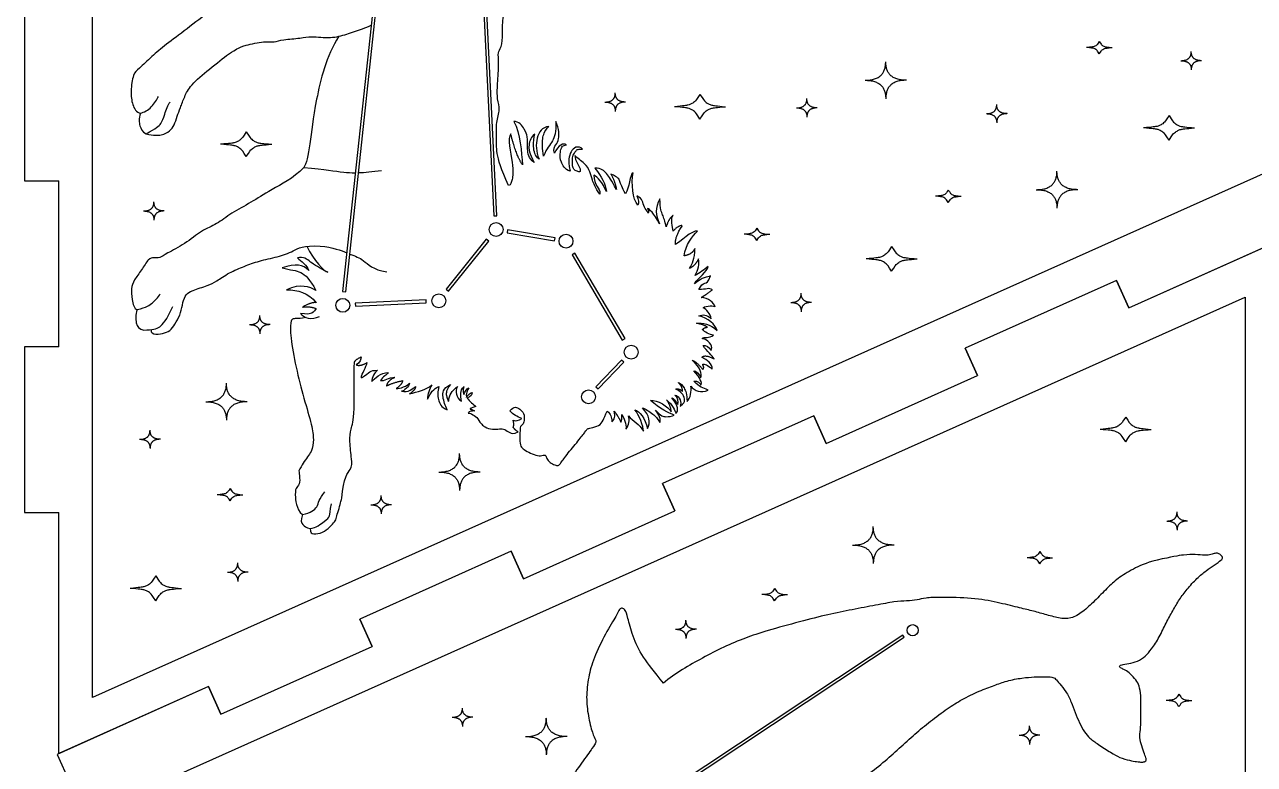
# Model space of a CAD drawing. Header units: millimetres. Extents: x -37.1 to 17.5, y -29.9 to 15.1.
# Drawn here: x -36.34 to -21.5, y -10.62 to -1.7 of the extents above; entities that cross this region are included whole.
import ezdxf

# ---------------------------------------------------------------- set-up
doc = ezdxf.new("R2010")
doc.units = ezdxf.units.MM
doc.header["$MEASUREMENT"] = 0
doc.layers.add('Layer 01', color=12, linetype='Continuous', true_color=0xc80000)
doc.layers.add('Layer 03', color=5, linetype='Continuous', true_color=0x0000ff)

msp = doc.modelspace()

# ---------------------------------------------------------------- linework, layer by layer
at = {"layer": 'Layer 01', "linetype": 'Continuous', "lineweight": 25}
for p, q in [((-35.52, -9.811), (-35.52, 4.647)), ((-36.337, -1.582), (-36.337, -3.582)), ((-20.867, -3.258), (-35.52, -9.811)), ((-36.337, -3.582), (-35.925, -3.582)), ((-35.925, -5.582), (-35.925, -3.582)), ((-23.015, -5.114), (-21.189, -4.298)), ((-23.015, -5.114), (-21.208, -4.306)), ((-23.163, -4.783), (-24.989, -5.6)), ((-23.163, -4.783), (-24.989, -5.6)), ((-23.163, -4.783), (-23.015, -5.114)), ((-23.015, -5.114), (-23.163, -4.783)), ((-36.265, -11.538), (-21.613, -4.985)), ((-21.613, -4.985), (-21.613, -19.443)), ((-35.925, -5.582), (-36.337, -5.582)), ((-36.337, -5.582), (-36.337, -7.582)), ((-24.841, -5.93), (-24.989, -5.6)), ((-24.989, -5.6), (-24.841, -5.93)), ((-26.666, -6.747), (-24.841, -5.93)), ((-26.666, -6.747), (-24.841, -5.93)), ((-26.814, -6.416), (-28.64, -7.233)), ((-26.814, -6.416), (-28.64, -7.233)), ((-26.814, -6.416), (-26.666, -6.747)), ((-26.666, -6.747), (-26.814, -6.416)), ((-28.492, -7.563), (-28.64, -7.233)), ((-28.64, -7.233), (-28.492, -7.563)), ((-30.318, -8.38), (-28.492, -7.563)), ((-30.318, -8.38), (-28.492, -7.563)), ((-36.337, -7.582), (-35.925, -7.582)), ((-35.925, -10.49), (-35.925, -7.582)), ((-30.466, -8.049), (-32.292, -8.866)), ((-30.466, -8.049), (-32.292, -8.866)), ((-30.466, -8.049), (-30.318, -8.38)), ((-30.318, -8.38), (-30.466, -8.049)), ((-32.144, -9.196), (-32.292, -8.866)), ((-32.292, -8.866), (-32.144, -9.196)), ((-33.969, -10.013), (-32.144, -9.196)), ((-33.969, -10.013), (-32.144, -9.196)), ((-34.117, -9.682), (-35.943, -10.499)), ((-34.117, -9.682), (-35.925, -10.49)), ((-34.117, -9.682), (-33.969, -10.013)), ((-33.969, -10.013), (-34.117, -9.682)), ((-35.943, -10.499), (-35.795, -10.829))]:
    msp.add_line(p, q, dxfattribs=at)
at = {"layer": 'Layer 01'}
for points in [[(-32.095, -1.147), (-32.5, -4.917), (-32.463, -4.921), (-32.058, -1.15)], [(-30.82, -1.048), (-30.676, -4.003), (-30.639, -4.001), (-30.783, -1.046)], [(-30.767, -4.285), (-31.251, -4.886), (-31.222, -4.91), (-30.738, -4.309)], [(-30.517, -4.209), (-29.943, -4.304), (-29.937, -4.267), (-30.511, -4.172)], [(-29.731, -4.471), (-29.126, -5.503), (-29.093, -5.484), (-29.698, -4.453)], [(-31.493, -5.015), (-32.348, -5.056), (-32.346, -5.094), (-31.492, -5.053)], [(-29.135, -5.742), (-29.444, -6.066), (-29.417, -6.091), (-29.108, -5.767)], [(-28.495, -10.923), (-25.725, -9.087), (-25.742, -9.061), (-28.512, -10.898)]]:
    msp.add_lwpolyline(points, close=True, dxfattribs=at)
for centre, radius in [((-30.649, -4.168), 0.0838), ((-29.805, -4.308), 0.0838), ((-32.499, -5.082), 0.0838), ((-31.34, -5.027), 0.0838), ((-29.019, -5.648), 0.0838), ((-29.533, -6.185), 0.0838), ((-25.623, -9.001), 0.068)]:
    msp.add_circle(centre, radius, dxfattribs=at)
for points, degree in [([(-23.371, -1.898), (-23.391, -1.93), (-23.404, -1.945), (-23.425, -1.957), (-23.438, -1.964), (-23.469, -1.968), (-23.525, -1.973)], 3), ([(-23.371, -1.898), (-23.351, -1.93), (-23.338, -1.945), (-23.317, -1.957), (-23.304, -1.964), (-23.273, -1.968), (-23.217, -1.973)], 3), ([(-23.371, -2.047), (-23.391, -2.016), (-23.404, -2), (-23.425, -1.988), (-23.438, -1.982), (-23.469, -1.977), (-23.525, -1.973)], 3), ([(-23.371, -2.047), (-23.351, -2.016), (-23.338, -2), (-23.317, -1.988), (-23.304, -1.982), (-23.273, -1.977), (-23.217, -1.973)], 3), ([(-22.387, -2.131), (-22.262, -2.131), (-22.262, -2.02)], 2), ([(-22.137, -2.131), (-22.262, -2.131), (-22.262, -2.02)], 2), ([(-26.198, -2.367), (-25.948, -2.367), (-25.948, -2.145)], 2), ([(-25.698, -2.367), (-25.948, -2.367), (-25.948, -2.145)], 2), ([(-22.387, -2.131), (-22.262, -2.131), (-22.262, -2.242)], 2), ([(-22.137, -2.131), (-22.262, -2.131), (-22.262, -2.242)], 2), ([(-26.198, -2.367), (-25.948, -2.367), (-25.948, -2.59)], 2), ([(-25.698, -2.367), (-25.948, -2.367), (-25.948, -2.59)], 2), ([(-29.336, -2.63), (-29.211, -2.63), (-29.211, -2.519)], 2), ([(-29.086, -2.63), (-29.211, -2.63), (-29.211, -2.519)], 2), ([(-29.336, -2.63), (-29.211, -2.63), (-29.211, -2.742)], 2), ([(-29.086, -2.63), (-29.211, -2.63), (-29.211, -2.742)], 2), ([(-28.189, -2.537), (-28.229, -2.6), (-28.255, -2.63), (-28.297, -2.655), (-28.323, -2.667), (-28.385, -2.676), (-28.498, -2.686)], 3), ([(-28.189, -2.537), (-28.149, -2.6), (-28.124, -2.63), (-28.082, -2.655), (-28.056, -2.667), (-27.993, -2.676), (-27.881, -2.686)], 3), ([(-27.024, -2.7), (-26.899, -2.7), (-26.899, -2.589)], 2), ([(-26.774, -2.7), (-26.899, -2.7), (-26.899, -2.589)], 2), ([(-24.734, -2.77), (-24.609, -2.77), (-24.609, -2.659)], 2), ([(-24.484, -2.77), (-24.609, -2.77), (-24.609, -2.659)], 2), ([(-28.189, -2.835), (-28.229, -2.772), (-28.255, -2.741), (-28.297, -2.716), (-28.323, -2.704), (-28.385, -2.695), (-28.498, -2.686)], 3), ([(-28.189, -2.835), (-28.149, -2.772), (-28.124, -2.741), (-28.082, -2.716), (-28.056, -2.704), (-27.993, -2.695), (-27.881, -2.686)], 3), ([(-27.024, -2.7), (-26.899, -2.7), (-26.899, -2.811)], 2), ([(-26.774, -2.7), (-26.899, -2.7), (-26.899, -2.811)], 2), ([(-24.734, -2.77), (-24.609, -2.77), (-24.609, -2.881)], 2), ([(-24.484, -2.77), (-24.609, -2.77), (-24.609, -2.881)], 2), ([(-22.53, -2.792), (-22.57, -2.855), (-22.596, -2.886), (-22.638, -2.911), (-22.664, -2.923), (-22.726, -2.932), (-22.839, -2.941)], 3), ([(-22.53, -2.792), (-22.49, -2.855), (-22.465, -2.886), (-22.422, -2.911), (-22.396, -2.923), (-22.334, -2.932), (-22.221, -2.941)], 3), ([(-22.53, -3.09), (-22.57, -3.027), (-22.596, -2.997), (-22.638, -2.972), (-22.664, -2.96), (-22.726, -2.951), (-22.839, -2.941)], 3), ([(-22.53, -3.09), (-22.49, -3.027), (-22.465, -2.997), (-22.422, -2.972), (-22.396, -2.96), (-22.334, -2.951), (-22.221, -2.941)], 3), ([(-33.663, -2.99), (-33.703, -3.053), (-33.728, -3.083), (-33.77, -3.108), (-33.797, -3.121), (-33.859, -3.13), (-33.972, -3.139)], 3), ([(-33.663, -2.99), (-33.623, -3.053), (-33.597, -3.083), (-33.555, -3.108), (-33.529, -3.121), (-33.467, -3.13), (-33.354, -3.139)], 3), ([(-33.663, -3.288), (-33.703, -3.225), (-33.728, -3.194), (-33.77, -3.169), (-33.797, -3.157), (-33.859, -3.148), (-33.972, -3.139)], 3), ([(-33.663, -3.288), (-33.623, -3.225), (-33.597, -3.194), (-33.555, -3.169), (-33.529, -3.157), (-33.467, -3.148), (-33.354, -3.139)], 3), ([(-24.132, -3.687), (-23.882, -3.687), (-23.882, -3.465)], 2), ([(-23.632, -3.687), (-23.882, -3.687), (-23.882, -3.465)], 2), ([(-25.193, -3.691), (-25.213, -3.723), (-25.226, -3.738), (-25.247, -3.751), (-25.26, -3.757), (-25.291, -3.761), (-25.347, -3.766)], 3), ([(-25.193, -3.691), (-25.173, -3.723), (-25.16, -3.738), (-25.139, -3.751), (-25.126, -3.757), (-25.095, -3.761), (-25.039, -3.766)], 3), ([(-24.132, -3.687), (-23.882, -3.687), (-23.882, -3.909)], 2), ([(-23.632, -3.687), (-23.882, -3.687), (-23.882, -3.909)], 2), ([(-34.902, -3.944), (-34.777, -3.944), (-34.777, -3.832)], 2), ([(-34.652, -3.944), (-34.777, -3.944), (-34.777, -3.832)], 2), ([(-25.193, -3.84), (-25.213, -3.809), (-25.226, -3.794), (-25.247, -3.781), (-25.26, -3.775), (-25.291, -3.771), (-25.347, -3.766)], 3), ([(-25.193, -3.84), (-25.173, -3.809), (-25.16, -3.794), (-25.139, -3.781), (-25.126, -3.775), (-25.095, -3.771), (-25.039, -3.766)], 3), ([(-34.902, -3.944), (-34.777, -3.944), (-34.777, -4.055)], 2), ([(-34.652, -3.944), (-34.777, -3.944), (-34.777, -4.055)], 2), ([(-27.503, -4.151), (-27.523, -4.182), (-27.536, -4.197), (-27.557, -4.21), (-27.57, -4.216), (-27.601, -4.22), (-27.657, -4.225)], 3), ([(-27.503, -4.151), (-27.483, -4.182), (-27.47, -4.197), (-27.449, -4.21), (-27.436, -4.216), (-27.405, -4.22), (-27.348, -4.225)], 3), ([(-27.503, -4.299), (-27.523, -4.268), (-27.536, -4.253), (-27.557, -4.24), (-27.57, -4.234), (-27.601, -4.23), (-27.657, -4.225)], 3), ([(-27.503, -4.299), (-27.483, -4.268), (-27.47, -4.253), (-27.449, -4.24), (-27.436, -4.234), (-27.405, -4.23), (-27.348, -4.225)], 3), ([(-25.877, -4.373), (-25.917, -4.436), (-25.943, -4.466), (-25.985, -4.491), (-26.011, -4.503), (-26.073, -4.512), (-26.186, -4.522)], 3), ([(-25.877, -4.373), (-25.837, -4.436), (-25.811, -4.466), (-25.769, -4.491), (-25.743, -4.503), (-25.681, -4.512), (-25.568, -4.522)], 3), ([(-25.877, -4.671), (-25.917, -4.608), (-25.943, -4.577), (-25.985, -4.552), (-26.011, -4.54), (-26.073, -4.531), (-26.186, -4.522)], 3), ([(-25.877, -4.671), (-25.837, -4.608), (-25.811, -4.577), (-25.769, -4.552), (-25.743, -4.54), (-25.681, -4.531), (-25.568, -4.522)], 3), ([(-27.093, -5.047), (-26.968, -5.047), (-26.968, -4.936)], 2), ([(-26.843, -5.047), (-26.968, -5.047), (-26.968, -4.936)], 2), ([(-27.093, -5.047), (-26.968, -5.047), (-26.968, -5.159)], 2), ([(-26.843, -5.047), (-26.968, -5.047), (-26.968, -5.159)], 2), ([(-33.624, -5.315), (-33.499, -5.315), (-33.499, -5.204)], 2), ([(-33.624, -5.315), (-33.499, -5.315), (-33.499, -5.426)], 2), ([(-33.374, -5.315), (-33.499, -5.315), (-33.499, -5.204)], 2), ([(-33.374, -5.315), (-33.499, -5.315), (-33.499, -5.426)], 2), ([(-34.152, -6.245), (-33.902, -6.245), (-33.902, -6.023)], 2), ([(-33.652, -6.245), (-33.902, -6.245), (-33.902, -6.023)], 2), ([(-34.152, -6.245), (-33.902, -6.245), (-33.902, -6.468)], 2), ([(-33.652, -6.245), (-33.902, -6.245), (-33.902, -6.468)], 2), ([(-23.053, -6.43), (-23.093, -6.493), (-23.119, -6.523), (-23.161, -6.548), (-23.187, -6.56), (-23.249, -6.569), (-23.362, -6.579)], 3), ([(-23.053, -6.43), (-23.013, -6.493), (-22.987, -6.523), (-22.945, -6.548), (-22.919, -6.56), (-22.857, -6.569), (-22.744, -6.579)], 3), ([(-34.949, -6.698), (-34.824, -6.698), (-34.824, -6.586)], 2), ([(-34.699, -6.698), (-34.824, -6.698), (-34.824, -6.586)], 2), ([(-23.053, -6.727), (-23.093, -6.664), (-23.119, -6.634), (-23.161, -6.609), (-23.187, -6.597), (-23.249, -6.588), (-23.362, -6.579)], 3), ([(-23.053, -6.727), (-23.013, -6.664), (-22.987, -6.634), (-22.945, -6.609), (-22.919, -6.597), (-22.857, -6.588), (-22.744, -6.579)], 3), ([(-34.949, -6.698), (-34.824, -6.698), (-34.824, -6.809)], 2), ([(-34.699, -6.698), (-34.824, -6.698), (-34.824, -6.809)], 2), ([(-31.339, -7.093), (-31.089, -7.093), (-31.089, -6.871)], 2), ([(-30.839, -7.093), (-31.089, -7.093), (-31.089, -6.871)], 2), ([(-31.339, -7.093), (-31.089, -7.093), (-31.089, -7.316)], 2), ([(-30.839, -7.093), (-31.089, -7.093), (-31.089, -7.316)], 2), ([(-33.858, -7.292), (-33.878, -7.324), (-33.891, -7.339), (-33.912, -7.352), (-33.925, -7.358), (-33.956, -7.362), (-34.013, -7.367)], 3), ([(-33.858, -7.441), (-33.878, -7.41), (-33.891, -7.395), (-33.912, -7.382), (-33.925, -7.376), (-33.956, -7.372), (-34.013, -7.367)], 3), ([(-33.858, -7.292), (-33.838, -7.324), (-33.825, -7.339), (-33.804, -7.352), (-33.791, -7.358), (-33.76, -7.362), (-33.704, -7.367)], 3), ([(-33.858, -7.441), (-33.838, -7.41), (-33.825, -7.395), (-33.804, -7.382), (-33.791, -7.376), (-33.76, -7.372), (-33.704, -7.367)], 3), ([(-32.16, -7.488), (-32.035, -7.488), (-32.035, -7.377)], 2), ([(-31.91, -7.488), (-32.035, -7.488), (-32.035, -7.377)], 2), ([(-32.16, -7.488), (-32.035, -7.488), (-32.035, -7.599)], 2), ([(-31.91, -7.488), (-32.035, -7.488), (-32.035, -7.599)], 2), ([(-22.558, -7.684), (-22.433, -7.684), (-22.433, -7.573)], 2), ([(-22.558, -7.684), (-22.433, -7.684), (-22.433, -7.796)], 2), ([(-22.308, -7.684), (-22.433, -7.684), (-22.433, -7.573)], 2), ([(-22.308, -7.684), (-22.433, -7.684), (-22.433, -7.796)], 2), ([(-26.348, -7.974), (-26.098, -7.974), (-26.098, -7.752)], 2), ([(-25.848, -7.974), (-26.098, -7.974), (-26.098, -7.752)], 2), ([(-26.348, -7.974), (-26.098, -7.974), (-26.098, -8.196)], 2), ([(-25.848, -7.974), (-26.098, -7.974), (-26.098, -8.196)], 2), ([(-24.088, -8.053), (-24.108, -8.084), (-24.121, -8.099), (-24.142, -8.112), (-24.155, -8.118), (-24.186, -8.123), (-24.243, -8.127)], 3), ([(-24.088, -8.202), (-24.108, -8.17), (-24.121, -8.155), (-24.142, -8.142), (-24.155, -8.136), (-24.186, -8.132), (-24.243, -8.127)], 3), ([(-24.088, -8.053), (-24.068, -8.084), (-24.055, -8.099), (-24.034, -8.112), (-24.021, -8.118), (-23.99, -8.123), (-23.934, -8.127)], 3), ([(-24.088, -8.202), (-24.068, -8.17), (-24.055, -8.155), (-24.034, -8.142), (-24.021, -8.136), (-23.99, -8.132), (-23.934, -8.127)], 3), ([(-33.891, -8.301), (-33.766, -8.301), (-33.766, -8.19)], 2), ([(-33.891, -8.301), (-33.766, -8.301), (-33.766, -8.412)], 2), ([(-33.641, -8.301), (-33.766, -8.301), (-33.766, -8.19)], 2), ([(-33.641, -8.301), (-33.766, -8.301), (-33.766, -8.412)], 2), ([(-34.755, -8.347), (-34.795, -8.41), (-34.821, -8.441), (-34.863, -8.465), (-34.889, -8.478), (-34.951, -8.487), (-35.064, -8.496)], 3), ([(-34.755, -8.347), (-34.715, -8.41), (-34.689, -8.441), (-34.647, -8.465), (-34.621, -8.478), (-34.559, -8.487), (-34.446, -8.496)], 3), ([(-34.755, -8.645), (-34.795, -8.582), (-34.821, -8.551), (-34.863, -8.527), (-34.889, -8.514), (-34.951, -8.505), (-35.064, -8.496)], 3), ([(-34.755, -8.645), (-34.715, -8.582), (-34.689, -8.551), (-34.647, -8.527), (-34.621, -8.514), (-34.559, -8.505), (-34.446, -8.496)], 3), ([(-27.288, -8.497), (-27.308, -8.529), (-27.32, -8.544), (-27.341, -8.557), (-27.354, -8.563), (-27.386, -8.567), (-27.442, -8.572)], 3), ([(-27.288, -8.646), (-27.308, -8.615), (-27.32, -8.6), (-27.341, -8.587), (-27.354, -8.581), (-27.386, -8.577), (-27.442, -8.572)], 3), ([(-27.288, -8.497), (-27.267, -8.529), (-27.255, -8.544), (-27.234, -8.557), (-27.221, -8.563), (-27.189, -8.567), (-27.133, -8.572)], 3), ([(-27.288, -8.646), (-27.267, -8.615), (-27.255, -8.6), (-27.234, -8.587), (-27.221, -8.581), (-27.189, -8.577), (-27.133, -8.572)], 3), ([(-28.483, -8.99), (-28.358, -8.99), (-28.358, -8.879)], 2), ([(-28.233, -8.99), (-28.358, -8.99), (-28.358, -8.879)], 2), ([(-28.483, -8.99), (-28.358, -8.99), (-28.358, -9.101)], 2), ([(-28.233, -8.99), (-28.358, -8.99), (-28.358, -9.101)], 2), ([(-22.41, -9.774), (-22.43, -9.806), (-22.443, -9.821), (-22.464, -9.833), (-22.477, -9.84), (-22.508, -9.844), (-22.564, -9.849)], 3), ([(-22.41, -9.774), (-22.39, -9.806), (-22.377, -9.821), (-22.356, -9.833), (-22.343, -9.84), (-22.312, -9.844), (-22.255, -9.849)], 3), ([(-31.18, -10.051), (-31.055, -10.051), (-31.055, -9.94)], 2), ([(-30.93, -10.051), (-31.055, -10.051), (-31.055, -9.94)], 2), ([(-22.41, -9.923), (-22.43, -9.892), (-22.443, -9.876), (-22.464, -9.864), (-22.477, -9.858), (-22.508, -9.853), (-22.564, -9.849)], 3), ([(-22.41, -9.923), (-22.39, -9.892), (-22.377, -9.876), (-22.356, -9.864), (-22.343, -9.858), (-22.312, -9.853), (-22.255, -9.849)], 3), ([(-31.18, -10.051), (-31.055, -10.051), (-31.055, -10.163)], 2), ([(-30.93, -10.051), (-31.055, -10.051), (-31.055, -10.163)], 2), ([(-30.293, -10.284), (-30.043, -10.284), (-30.043, -10.061)], 2), ([(-29.793, -10.284), (-30.043, -10.284), (-30.043, -10.061)], 2), ([(-24.337, -10.267), (-24.212, -10.267), (-24.212, -10.155)], 2), ([(-24.087, -10.267), (-24.212, -10.267), (-24.212, -10.155)], 2), ([(-30.293, -10.284), (-30.043, -10.284), (-30.043, -10.506)], 2), ([(-29.793, -10.284), (-30.043, -10.284), (-30.043, -10.506)], 2), ([(-24.337, -10.267), (-24.212, -10.267), (-24.212, -10.378)], 2), ([(-24.087, -10.267), (-24.212, -10.267), (-24.212, -10.378)], 2)]:
    msp.add_open_spline(points, degree=degree, dxfattribs=at)
at = {"layer": 'Layer 03'}
for points, knots in [([(-30.498, -3.637), (-30.592, -3.437), (-30.652, -3.221), (-30.639, -3.07), (-30.652, -2.87), (-30.592, -2.716), (-30.639, -2.603), (-30.633, -2.422), (-30.611, -2.14), (-30.633, -2.027), (-30.583, -1.98), (-30.567, -1.805), (-30.576, -1.595), (-30.479, -1.388), (-30.379, -1.2), (-30.341, -0.953), (-30.423, -0.699), (-30.448, -0.599), (-30.463, -0.389), (-30.52, -0.129), (-30.582, 0.203), (-30.773, 0.485), (-31.093, 0.742), (-31.475, 0.945), (-31.992, 1.102), (-32.256, 1.146), (-32.365, 1.16), (-32.384, 1.163)], [0, 0, 0, 0, 1.733303, 3.466606, 5.19991, 6.933213, 8.666516, 10.399819, 12.133123, 13.866426, 15.599729, 17.333032, 19.066336, 20.799639, 22.532942, 24.266245, 25.999549, 27.732852, 29.466155, 31.199458, 32.932762, 34.666065, 36.399368, 38.132671, 39.865975, 41.599278, 41.975649, 41.975649, 41.975649, 41.975649]), ([(-34.872, -3.015), (-34.779, -3.034), (-34.681, -3.036), (-34.581, -2.977), (-34.531, -2.914), (-34.496, -2.799), (-34.461, -2.703), (-34.407, -2.565), (-34.346, -2.432), (-34.111, -2.234), (-33.844, -2.021), (-33.778, -1.993), (-33.695, -1.945), (-33.428, -1.894), (-33.324, -1.912), (-33.233, -1.874), (-32.994, -1.861), (-32.893, -1.831), (-32.637, -1.866), (-32.451, -1.811), (-32.298, -1.762), (-32.191, -1.718), (-32.155, -1.703)], [0, 0, 0, 0, 1.27222, 2.544439, 3.816659, 5.088879, 6.361098, 7.633318, 8.905538, 10.177758, 11.449977, 12.722197, 13.994417, 15.266636, 16.538856, 17.811076, 19.083295, 20.355515, 21.627735, 22.899955, 24.172174, 24.797628, 24.797628, 24.797628, 24.797628]), ([(-32.97, -3.419), (-32.697, -3.439), (-32.565, -3.475), (-32.397, -3.483), (-32.346, -3.482)], [0, 0, 0, 0, 3.358459, 4.628078, 4.628078, 4.628078, 4.628078]), ([(-32.414, -4.464), (-32.344, -4.492), (-32.253, -4.516), (-32.137, -4.654), (-31.967, -4.677)], [2.162451, 2.162451, 2.162451, 2.162451, 4.246735, 6.370102, 6.370102, 6.370102, 6.370102]), ([(-32.941, -5.229), (-33.008, -5.243), (-33.058, -5.242), (-33.087, -5.243), (-33.105, -5.249), (-33.127, -5.265), (-33.136, -5.446), (-33.065, -5.83), (-32.968, -6.206), (-32.865, -6.548), (-32.848, -6.7), (-32.865, -6.847), (-32.963, -6.953), (-33.011, -7.046), (-33.027, -7.078)], [0, 0, 0, 0, 1.34882, 2.69764, 4.04646, 5.39528, 6.7441, 8.09292, 9.44174, 10.79056, 12.13938, 13.488199, 14.837019, 15.56025, 15.56025, 15.56025, 15.56025]), ([(-33.027, -7.078), (-33.027, -7.088), (-33.024, -7.126), (-33.008, -7.231), (-33.059, -7.278), (-33.078, -7.324), (-33.063, -7.537), (-32.985, -7.607)], [10.234375, 10.234375, 10.234375, 10.234375, 10.725018, 11.916686, 13.108355, 14.300024, 15.491692, 15.491692, 15.491692, 15.491692]), ([(-32.892, -7.776), (-32.893, -7.828), (-32.858, -7.844), (-32.74, -7.831), (-32.652, -7.751), (-32.59, -7.691), (-32.577, -7.646), (-32.553, -7.56), (-32.52, -7.459), (-32.519, -7.429), (-32.511, -7.409)], [0, 0, 0, 0, 1.124747, 2.249493, 3.37424, 4.498986, 5.623733, 6.748479, 7.873226, 8.834022, 8.834022, 8.834022, 8.834022])]:
    msp.add_open_spline(points, degree=3, knots=knots, dxfattribs=at)
for points, degree in [([(-32.676, -0.703), (-32.742, -0.799), (-32.942, -0.95), (-33.215, -1.097), (-33.396, -1.21), (-33.775, -1.332), (-33.929, -1.357), (-33.992, -1.375), (-34.001, -1.435), (-34.073, -1.516), (-34.389, -1.754), (-34.637, -1.942), (-34.803, -2.077), (-34.966, -2.24), (-35.028, -2.281), (-35.06, -2.506), (-35.041, -2.666), (-34.991, -2.754), (-34.938, -2.763)], 3), ([(-32.548, -1.837), (-32.697, -2.072), (-32.841, -2.661), (-32.895, -3.16), (-32.938, -3.381), (-32.97, -3.419)], 3), ([(-34.938, -2.763), (-34.896, -2.756), (-34.799, -2.7), (-34.74, -2.596), (-34.721, -2.561)], 3), ([(-34.872, -3.015), (-34.75, -2.946), (-34.682, -2.891), (-34.654, -2.794), (-34.607, -2.66), (-34.582, -2.632)], 3), ([(-34.938, -2.763), (-34.964, -2.835), (-34.949, -2.92), (-34.921, -2.985), (-34.872, -3.015)], 3), ([(-30.189, -3.358), (-30.261, -3.305), (-30.271, -3.195), (-30.268, -3.033), (-30.295, -2.979), (-30.373, -2.859), (-30.435, -2.863)], 3), ([(-30.435, -2.863), (-30.357, -3.01), (-30.34, -3.236), (-30.332, -3.387)], 3), ([(-30.013, -2.924), (-30.093, -2.933), (-30.176, -3.046), (-30.168, -3.23), (-30.131, -3.317)], 3), ([(-30.077, -3.283), (-30.094, -3.192), (-30.09, -3.058), (-30.069, -2.988), (-30.013, -2.924)], 3), ([(-29.929, -2.863), (-29.923, -2.993), (-29.96, -3.109), (-30.038, -3.186), (-30.077, -3.283)], 3), ([(-29.945, -3.247), (-29.967, -3.197), (-29.919, -3.137), (-29.891, -3.097), (-29.885, -2.96), (-29.929, -2.863)], 3), ([(-30.472, -3.014), (-30.516, -3.061), (-30.427, -3.42), (-30.458, -3.576), (-30.47, -3.629), (-30.498, -3.637)], 3), ([(-30.332, -3.387), (-30.411, -3.262), (-30.472, -3.014)], 2), ([(-30.182, -3.017), (-30.228, -3.039), (-30.261, -3.162), (-30.253, -3.24), (-30.189, -3.358)], 3), ([(-30.131, -3.317), (-30.18, -3.279), (-30.207, -3.166), (-30.191, -3.058), (-30.182, -3.017)], 3), ([(-29.801, -3.148), (-29.832, -3.116), (-29.899, -3.148), (-29.945, -3.247)], 3), ([(-29.757, -3.464), (-29.821, -3.439), (-29.874, -3.346), (-29.879, -3.252), (-29.862, -3.183), (-29.847, -3.154), (-29.801, -3.148)], 3), ([(-29.607, -3.199), (-29.621, -3.173), (-29.694, -3.162), (-29.75, -3.23), (-29.773, -3.312), (-29.774, -3.379), (-29.757, -3.464)], 3), ([(-29.633, -3.455), (-29.635, -3.476), (-29.66, -3.473), (-29.708, -3.448), (-29.726, -3.416), (-29.73, -3.357), (-29.726, -3.283), (-29.697, -3.232), (-29.673, -3.2), (-29.641, -3.196), (-29.607, -3.199)], 3), ([(-29.698, -3.276), (-29.703, -3.339), (-29.629, -3.412), (-29.633, -3.455)], 3), ([(-29.396, -3.743), (-29.452, -3.664), (-29.495, -3.559), (-29.509, -3.475), (-29.572, -3.366), (-29.669, -3.308), (-29.698, -3.276)], 3), ([(-32.97, -3.419), (-33.097, -3.553), (-33.389, -3.697), (-33.6, -3.842), (-33.848, -3.967), (-34.021, -4.11), (-34.196, -4.173), (-34.403, -4.345), (-34.634, -4.46), (-34.707, -4.518), (-34.779, -4.503), (-34.842, -4.513), (-34.925, -4.658), (-35.02, -4.779), (-35.056, -4.879), (-35.043, -4.999), (-35.019, -5.128), (-34.978, -5.132)], 3), ([(-32.308, -3.481), (-32.232, -3.479), (-32.143, -3.47), (-32.033, -3.454)], 3), ([(-29.47, -3.512), (-29.467, -3.564), (-29.431, -3.667), (-29.39, -3.69), (-29.396, -3.743)], 3), ([(-29.317, -3.708), (-29.365, -3.605), (-29.42, -3.533), (-29.47, -3.512)], 3), ([(-29.456, -3.427), (-29.372, -3.535), (-29.333, -3.612), (-29.317, -3.708)], 3), ([(-29.197, -3.685), (-29.258, -3.574), (-29.313, -3.485), (-29.381, -3.429), (-29.456, -3.427)], 3), ([(-29.263, -3.498), (-29.211, -3.597), (-29.197, -3.685)], 2), ([(-29.086, -3.736), (-29.132, -3.662), (-29.157, -3.572), (-29.172, -3.542), (-29.263, -3.498)], 3), ([(-28.996, -3.482), (-29.035, -3.5), (-29.043, -3.669), (-29.086, -3.736)], 3), ([(-28.938, -3.875), (-29.006, -3.804), (-29.017, -3.613), (-28.996, -3.482)], 3), ([(-28.95, -3.761), (-28.934, -3.81), (-28.917, -3.843), (-28.938, -3.875)], 3), ([(-28.816, -3.969), (-28.832, -3.937), (-28.866, -3.902), (-28.881, -3.815), (-28.913, -3.783), (-28.95, -3.761)], 3), ([(-28.672, -3.796), (-28.734, -3.913), (-28.726, -3.99), (-28.676, -4.098)], 3), ([(-28.595, -4.135), (-28.612, -4.064), (-28.64, -3.987), (-28.669, -3.924), (-28.672, -3.796)], 3), ([(-28.822, -3.915), (-28.799, -3.953), (-28.816, -3.969)], 2), ([(-28.676, -4.098), (-28.752, -3.968), (-28.796, -3.919), (-28.822, -3.915)], 3), ([(-28.513, -3.998), (-28.569, -4.037), (-28.595, -4.135)], 2), ([(-28.514, -4.186), (-28.522, -4.136), (-28.546, -4.041), (-28.513, -3.998)], 3), ([(-28.402, -4.122), (-28.443, -4.113), (-28.514, -4.186)], 2), ([(-28.483, -4.347), (-28.497, -4.261), (-28.402, -4.122)], 2), ([(-28.218, -4.188), (-28.282, -4.171), (-28.438, -4.326), (-28.483, -4.347)], 3), ([(-28.379, -4.485), (-28.367, -4.361), (-28.279, -4.239), (-28.218, -4.188)], 3), ([(-34.812, -5.376), (-34.822, -5.414), (-34.756, -5.439), (-34.642, -5.419), (-34.567, -5.377), (-34.508, -5.287), (-34.448, -5.171), (-34.431, -5.046), (-34.391, -4.944), (-34.33, -4.908), (-34.112, -4.838), (-34.032, -4.798), (-33.871, -4.686), (-33.683, -4.61), (-33.516, -4.546), (-33.28, -4.498), (-33.093, -4.435), (-32.977, -4.355), (-32.772, -4.367)], 3), ([(-32.932, -4.37), (-32.853, -4.539), (-32.721, -4.673), (-32.68, -4.683)], 3), ([(-32.772, -4.367), (-32.615, -4.383), (-32.519, -4.42), (-32.45, -4.449)], 3), ([(-28.251, -4.398), (-28.285, -4.47), (-28.379, -4.485)], 2), ([(-28.315, -4.636), (-28.279, -4.585), (-28.251, -4.519), (-28.251, -4.398)], 3), ([(-32.909, -4.66), (-32.978, -4.591), (-33.064, -4.575), (-33.231, -4.63)], 3), ([(-32.68, -4.683), (-32.783, -4.631), (-32.899, -4.56), (-32.968, -4.49), (-33.046, -4.51)], 3), ([(-33.046, -4.51), (-33.001, -4.548), (-32.931, -4.601), (-32.909, -4.66)], 3), ([(-28.208, -4.522), (-28.243, -4.604), (-28.315, -4.636)], 2), ([(-28.247, -4.721), (-28.211, -4.655), (-28.19, -4.579), (-28.208, -4.522)], 3), ([(-33.231, -4.63), (-33.127, -4.656), (-32.999, -4.661), (-32.897, -4.767), (-32.823, -4.903)], 3), ([(-28.257, -4.821), (-28.201, -4.743), (-28.104, -4.679), (-28.089, -4.613)], 3), ([(-28.061, -4.727), (-28.107, -4.743), (-28.152, -4.741), (-28.257, -4.821)], 3), ([(-28.089, -4.613), (-28.14, -4.649), (-28.191, -4.697), (-28.247, -4.721)], 3), ([(-28.201, -4.89), (-28.18, -4.838), (-28.126, -4.808), (-28.093, -4.811), (-28.061, -4.727)], 3), ([(-32.823, -4.903), (-32.897, -4.86), (-33.009, -4.815), (-33.177, -4.896)], 3), ([(-33.177, -4.896), (-33.041, -4.892), (-32.917, -4.933), (-32.818, -5.05)], 3), ([(-28.039, -4.896), (-28.077, -4.863), (-28.116, -4.895), (-28.201, -4.89)], 3), ([(-28.174, -4.988), (-28.117, -4.954), (-28.039, -4.896)], 2), ([(-34.978, -5.132), (-34.865, -5.11), (-34.79, -5.05), (-34.729, -4.994), (-34.701, -4.942)], 3), ([(-28.004, -5.099), (-28.024, -5.055), (-28.087, -4.99), (-28.174, -4.988)], 3), ([(-34.978, -5.132), (-35.002, -5.203), (-34.999, -5.295), (-34.958, -5.377), (-34.9, -5.38)], 3), ([(-34.9, -5.38), (-34.79, -5.379), (-34.707, -5.358), (-34.626, -5.265), (-34.55, -5.097)], 3), ([(-32.82, -5.121), (-32.845, -5.162), (-32.888, -5.187), (-32.931, -5.191), (-33.009, -5.179)], 3), ([(-33.009, -5.179), (-32.974, -5.234), (-32.871, -5.263), (-32.781, -5.216)], 3), ([(-32.818, -5.05), (-32.877, -5.041), (-32.985, -5.104)], 2), ([(-32.985, -5.104), (-32.907, -5.089), (-32.82, -5.121)], 2), ([(-28.203, -5.209), (-28.155, -5.19), (-28.111, -5.19), (-28.055, -5.245)], 3), ([(-28.152, -5.111), (-28.114, -5.083), (-28.012, -5.085), (-28.004, -5.099)], 3), ([(-28.055, -5.245), (-28.063, -5.185), (-28.109, -5.131), (-28.152, -5.111)], 3), ([(-28.232, -5.299), (-28.161, -5.285), (-28.062, -5.308), (-27.983, -5.385)], 3), ([(-28.1, -5.347), (-28.138, -5.314), (-28.232, -5.299)], 2), ([(-27.983, -5.385), (-27.996, -5.318), (-28.098, -5.233), (-28.203, -5.209)], 3), ([(-28.162, -5.481), (-28.139, -5.456), (-28.076, -5.486), (-28.027, -5.441)], 3), ([(-28.056, -5.627), (-28.031, -5.592), (-28.05, -5.515), (-28.162, -5.481)], 3), ([(-28.159, -5.377), (-28.142, -5.349), (-28.1, -5.347)], 2), ([(-28.027, -5.441), (-28.072, -5.435), (-28.135, -5.404), (-28.159, -5.377)], 3), ([(-28.151, -5.568), (-28.125, -5.556), (-28.072, -5.588), (-28.056, -5.627)], 3), ([(-28.019, -5.728), (-28.038, -5.687), (-28.104, -5.637), (-28.151, -5.568)], 3), ([(-32.511, -7.409), (-32.489, -7.155), (-32.383, -7.054), (-32.389, -6.957), (-32.42, -6.71), (-32.405, -6.575), (-32.348, -6.437), (-32.364, -5.911), (-32.358, -5.77)], 3), ([(-32.358, -5.77), (-32.353, -5.741), (-32.277, -5.704)], 2), ([(-32.277, -5.704), (-32.276, -5.733), (-32.294, -5.775), (-32.335, -5.801)], 3), ([(-32.335, -5.801), (-32.283, -5.82), (-32.205, -5.772)], 2), ([(-32.273, -5.955), (-32.274, -5.909), (-32.212, -5.825), (-32.205, -5.772)], 3), ([(-28.282, -5.745), (-28.225, -5.764), (-28.155, -5.857)], 2), ([(-28.182, -5.956), (-28.162, -5.91), (-28.179, -5.838), (-28.282, -5.745)], 3), ([(-28.165, -5.708), (-28.13, -5.67), (-28.019, -5.728)], 2), ([(-28.041, -5.853), (-28.042, -5.782), (-28.1, -5.748), (-28.165, -5.708)], 3), ([(-28.16, -5.795), (-28.133, -5.786), (-28.099, -5.796), (-28.041, -5.853)], 3), ([(-32.273, -5.955), (-32.213, -5.925), (-32.171, -5.871), (-32.129, -5.866), (-32.078, -5.866)], 3), ([(-32.078, -5.866), (-32.11, -5.888), (-32.154, -5.952), (-32.148, -6.002)], 3), ([(-32.148, -6.002), (-32.117, -5.965), (-32.037, -5.893), (-31.952, -5.894)], 3), ([(-31.952, -5.894), (-31.966, -5.923), (-32.014, -5.935), (-32.044, -5.99)], 3), ([(-28.262, -5.872), (-28.248, -5.867), (-28.183, -5.915), (-28.182, -5.956)], 3), ([(-28.183, -6.045), (-28.152, -6.026), (-28.193, -5.949), (-28.262, -5.872)], 3), ([(-28.155, -5.857), (-28.131, -5.829), (-28.16, -5.795)], 2), ([(-32.044, -5.99), (-32, -5.999), (-31.943, -5.945), (-31.87, -5.952)], 3), ([(-31.87, -5.952), (-31.959, -5.987), (-31.971, -6.055)], 2), ([(-31.971, -6.055), (-31.91, -6.02), (-31.778, -5.99)], 2), ([(-31.778, -5.99), (-31.781, -6.034), (-31.853, -6.086)], 2), ([(-31.853, -6.086), (-31.81, -6.093), (-31.717, -6.049), (-31.694, -6.021)], 3), ([(-31.694, -6.021), (-31.692, -6.057), (-31.765, -6.118), (-31.789, -6.119)], 3), ([(-31.789, -6.119), (-31.709, -6.14), (-31.653, -6.083), (-31.621, -6.062)], 3), ([(-31.693, -6.151), (-31.596, -6.121), (-31.499, -6.106), (-31.424, -6.043)], 3), ([(-31.621, -6.062), (-31.625, -6.107), (-31.693, -6.151)], 2), ([(-31.424, -6.043), (-31.453, -6.093), (-31.478, -6.152), (-31.476, -6.213)], 3), ([(-31.476, -6.213), (-31.438, -6.139), (-31.405, -6.086), (-31.34, -6.063)], 3), ([(-31.34, -6.063), (-31.357, -6.124), (-31.352, -6.221), (-31.313, -6.309), (-31.24, -6.344)], 3), ([(-31.24, -6.344), (-31.264, -6.291), (-31.299, -6.187), (-31.292, -6.088), (-31.2, -6.036)], 3), ([(-31.2, -6.036), (-31.252, -6.11), (-31.253, -6.168), (-31.233, -6.231), (-31.221, -6.239)], 3), ([(-31.221, -6.239), (-31.216, -6.161), (-31.184, -6.118), (-31.113, -6.062)], 3), ([(-31.113, -6.062), (-31.152, -6.122), (-31.129, -6.192), (-31.067, -6.24)], 3), ([(-31.067, -6.24), (-31.077, -6.165), (-31.09, -6.11), (-31.036, -6.062)], 3), ([(-31.036, -6.062), (-31.055, -6.103), (-31.037, -6.158)], 2), ([(-31.037, -6.158), (-31.021, -6.119), (-31.004, -6.088), (-30.979, -6.076)], 3), ([(-30.979, -6.076), (-30.993, -6.101), (-31.019, -6.151), (-31.007, -6.194)], 3), ([(-28.45, -6.014), (-28.42, -6.023), (-28.379, -6.07), (-28.345, -6.153), (-28.345, -6.243)], 3), ([(-28.398, -6.123), (-28.399, -6.062), (-28.45, -6.014)], 2), ([(-28.345, -6.243), (-28.303, -6.207), (-28.287, -6.112), (-28.301, -6.057)], 3), ([(-28.301, -6.057), (-28.254, -6.116), (-28.176, -6.146), (-28.091, -6.104)], 3), ([(-28.262, -5.998), (-28.223, -5.983), (-28.177, -6.025), (-28.183, -6.045)], 3), ([(-28.091, -6.104), (-28.153, -6.078), (-28.196, -6.073), (-28.262, -5.998)], 3), ([(-31.007, -6.194), (-30.978, -6.145), (-30.937, -6.135)], 2), ([(-30.937, -6.135), (-30.937, -6.167), (-30.951, -6.176), (-30.996, -6.203)], 3), ([(-30.996, -6.203), (-30.978, -6.235), (-30.915, -6.284), (-30.893, -6.304)], 3), ([(-28.787, -6.229), (-28.705, -6.218), (-28.568, -6.307), (-28.538, -6.368)], 3), ([(-28.501, -6.406), (-28.559, -6.383), (-28.678, -6.326), (-28.787, -6.229)], 3), ([(-28.591, -6.224), (-28.525, -6.276), (-28.486, -6.358), (-28.48, -6.385)], 3), ([(-28.538, -6.368), (-28.533, -6.311), (-28.591, -6.224)], 2), ([(-28.529, -6.199), (-28.495, -6.21), (-28.457, -6.277)], 2), ([(-28.48, -6.385), (-28.448, -6.354), (-28.442, -6.302), (-28.529, -6.199)], 3), ([(-28.493, -6.164), (-28.463, -6.169), (-28.416, -6.223), (-28.421, -6.278), (-28.428, -6.298)], 3), ([(-28.457, -6.277), (-28.446, -6.245), (-28.453, -6.198), (-28.493, -6.164)], 3), ([(-28.48, -6.092), (-28.44, -6.081), (-28.398, -6.123)], 2), ([(-28.428, -6.298), (-28.379, -6.265), (-28.367, -6.227), (-28.393, -6.157), (-28.429, -6.12), (-28.48, -6.092)], 3), ([(-30.909, -6.355), (-30.938, -6.363), (-30.975, -6.353), (-30.985, -6.382)], 3), ([(-30.985, -6.382), (-30.957, -6.379), (-30.9, -6.413), (-30.871, -6.451)], 3), ([(-30.893, -6.304), (-30.954, -6.323), (-30.962, -6.329), (-30.962, -6.333)], 3), ([(-30.962, -6.333), (-30.944, -6.336), (-30.909, -6.355)], 2), ([(-30.483, -6.355), (-30.455, -6.323), (-30.415, -6.302), (-30.362, -6.332), (-30.31, -6.38), (-30.305, -6.48), (-30.327, -6.523), (-30.362, -6.543), (-30.358, -6.564), (-30.36, -6.578)], 3), ([(-30.339, -6.448), (-30.396, -6.423), (-30.441, -6.403), (-30.483, -6.355)], 3), ([(-30.36, -6.578), (-30.364, -6.668), (-30.362, -6.762), (-30.341, -6.802), (-30.28, -6.843), (-30.189, -6.889), (-30.109, -6.902), (-30.049, -6.879), (-30.045, -6.916), (-30.015, -6.97), (-29.953, -7.005), (-29.905, -7.019), (-29.881, -7.004), (-29.807, -6.896), (-29.648, -6.706), (-29.567, -6.6), (-29.549, -6.57), (-29.514, -6.562), (-29.404, -6.536), (-29.352, -6.477), (-29.336, -6.407), (-29.307, -6.358)], 3), ([(-29.307, -6.358), (-29.269, -6.395), (-29.252, -6.427), (-29.252, -6.486)], 3), ([(-29.252, -6.486), (-29.224, -6.459), (-29.204, -6.421), (-29.224, -6.359)], 3), ([(-29.224, -6.359), (-29.181, -6.412), (-29.143, -6.49)], 2), ([(-28.974, -6.341), (-28.923, -6.36), (-28.847, -6.446), (-28.824, -6.567)], 3), ([(-28.872, -6.602), (-28.865, -6.544), (-28.928, -6.404), (-28.974, -6.341)], 3), ([(-28.884, -6.319), (-28.848, -6.327), (-28.742, -6.407), (-28.705, -6.438), (-28.675, -6.497)], 3), ([(-28.824, -6.567), (-28.782, -6.491), (-28.793, -6.418), (-28.884, -6.319)], 3), ([(-28.727, -6.348), (-28.657, -6.42), (-28.611, -6.43), (-28.524, -6.422), (-28.501, -6.406)], 3), ([(-28.675, -6.497), (-28.656, -6.46), (-28.678, -6.393), (-28.727, -6.348)], 3), ([(-30.871, -6.451), (-30.831, -6.512), (-30.788, -6.553), (-30.691, -6.585), (-30.601, -6.569), (-30.546, -6.574), (-30.486, -6.624), (-30.439, -6.634), (-30.381, -6.61)], 3), ([(-30.441, -6.468), (-30.412, -6.479), (-30.379, -6.477), (-30.339, -6.448)], 3), ([(-30.441, -6.556), (-30.432, -6.516), (-30.435, -6.492), (-30.441, -6.468)], 3), ([(-29.143, -6.49), (-29.127, -6.457), (-29.132, -6.4)], 2), ([(-29.132, -6.4), (-29.084, -6.471), (-29.078, -6.551), (-29.082, -6.575)], 3), ([(-29.082, -6.575), (-29.044, -6.523), (-29.036, -6.466), (-29.05, -6.416)], 3), ([(-29.05, -6.416), (-29, -6.478), (-28.916, -6.513), (-28.872, -6.602)], 3), ([(-30.381, -6.61), (-30.412, -6.595), (-30.441, -6.556)], 2), ([(-32.985, -7.607), (-32.885, -7.583), (-32.788, -7.522), (-32.788, -7.417), (-32.714, -7.332)], 3), ([(-32.892, -7.776), (-32.822, -7.766), (-32.703, -7.673), (-32.649, -7.63), (-32.652, -7.566), (-32.635, -7.477)], 3), ([(-32.985, -7.607), (-33.012, -7.684), (-32.985, -7.723), (-32.938, -7.768), (-32.892, -7.776)], 3), ([(-22.674, -8.155), (-22.814, -8.19), (-22.967, -8.263), (-23.153, -8.376), (-23.275, -8.491), (-23.431, -8.653), (-23.57, -8.782), (-23.714, -8.871), (-23.859, -8.857), (-24.024, -8.811), (-24.185, -8.765), (-24.345, -8.73), (-24.596, -8.664), (-24.9, -8.609), (-25.298, -8.603), (-25.476, -8.609), (-25.563, -8.637), (-25.695, -8.648), (-25.834, -8.655), (-26.06, -8.697), (-26.354, -8.754), (-26.641, -8.81), (-26.973, -8.896), (-27.396, -9.01), (-27.637, -9.092), (-27.905, -9.202), (-28.16, -9.337), (-28.401, -9.47), (-28.563, -9.583), (-28.629, -9.639)], 3), ([(-28.161, -12.854), (-28.09, -12.862), (-27.949, -12.893), (-27.814, -12.912), (-27.671, -12.924), (-27.552, -12.905), (-27.431, -12.876), (-27.36, -12.864), (-27.274, -12.811), (-27.203, -12.697), (-27.204, -12.635), (-27.307, -12.561), (-27.441, -12.513), (-27.611, -12.461), (-27.748, -12.399), (-27.839, -12.35), (-27.904, -12.309), (-27.918, -12.292), (-27.916, -12.278), (-27.895, -12.261), (-27.758, -12.212), (-27.581, -12.137), (-27.399, -12.034), (-27.182, -11.905), (-26.973, -11.758), (-26.847, -11.649), (-26.737, -11.535), (-26.716, -11.486), (-26.726, -11.453), (-26.734, -11.428), (-26.8, -11.429), (-26.943, -11.428), (-27.058, -11.419), (-27.131, -11.41), (-27.169, -11.395), (-27.172, -11.368), (-27.143, -11.338), (-27.043, -11.282), (-26.86, -11.157), (-26.589, -11.008), (-26.412, -10.903), (-26.191, -10.768), (-25.978, -10.599), (-25.784, -10.427), (-25.593, -10.249), (-25.416, -10.103), (-25.195, -9.938), (-25.035, -9.839), (-24.816, -9.729), (-24.634, -9.667), (-24.495, -9.611), (-24.294, -9.574), (-24.153, -9.564), (-24.026, -9.561), (-23.936, -9.563), (-23.901, -9.584), (-23.853, -9.643), (-23.772, -9.736), (-23.707, -9.869), (-23.663, -9.992), (-23.611, -10.121), (-23.551, -10.234), (-23.49, -10.304), (-23.392, -10.374), (-23.225, -10.482), (-23.127, -10.538), (-23.002, -10.574), (-22.918, -10.587), (-22.855, -10.594), (-22.816, -10.588), (-22.803, -10.57), (-22.811, -10.533), (-22.842, -10.453), (-22.879, -10.342), (-22.886, -10.253), (-22.866, -10.15), (-22.874, -9.994), (-22.866, -9.821), (-22.883, -9.691), (-22.914, -9.618), (-22.976, -9.547), (-23.048, -9.484), (-23.102, -9.464), (-23.128, -9.445), (-23.127, -9.431), (-23.109, -9.418), (-23.02, -9.407), (-22.909, -9.379), (-22.812, -9.317), (-22.746, -9.236), (-22.644, -9.084), (-22.566, -8.91), (-22.486, -8.768), (-22.405, -8.628), (-22.317, -8.509), (-22.191, -8.369), (-22.08, -8.281), (-21.984, -8.214), (-21.891, -8.151), (-21.879, -8.124), (-21.896, -8.099), (-21.939, -8.07), (-21.974, -8.071), (-22.022, -8.092), (-22.091, -8.098), (-22.216, -8.088), (-22.335, -8.087), (-22.498, -8.117), (-22.674, -8.155)], 3), ([(-28.629, -9.639), (-28.741, -9.502), (-28.886, -9.326), (-29.006, -9.07), (-29.063, -8.834), (-29.09, -8.751), (-29.129, -8.731), (-29.16, -8.741), (-29.187, -8.809), (-29.328, -9.035), (-29.476, -9.346), (-29.537, -9.563), (-29.565, -9.815), (-29.54, -10.032), (-29.486, -10.256), (-29.442, -10.329), (-29.443, -10.359), (-29.473, -10.403), (-29.616, -10.6), (-29.769, -10.819), (-29.864, -10.96), (-29.996, -11.213), (-30.088, -11.441), (-30.169, -11.709), (-30.231, -11.979), (-30.248, -12.061), (-30.32, -12.415), (-30.381, -12.78), (-30.42, -13.115), (-30.451, -13.368), (-30.411, -13.626), (-30.323, -13.9), (-30.189, -14.174), (-30.058, -14.371), (-29.969, -14.482), (-29.94, -14.516), (-29.936, -14.559), (-29.945, -14.88), (-29.94, -15.225), (-29.92, -15.33), (-29.856, -15.424), (-29.781, -15.466), (-29.7, -15.459), (-29.611, -15.425), (-29.577, -15.379), (-29.492, -15.205), (-29.413, -15.026), (-29.378, -14.892), (-29.365, -14.794), (-29.347, -14.707), (-29.327, -14.446), (-29.298, -14.176), (-29.305, -14.038)], 3)]:
    msp.add_open_spline(points, degree=degree, dxfattribs=at)

doc.saveas('drawing.dxf')
